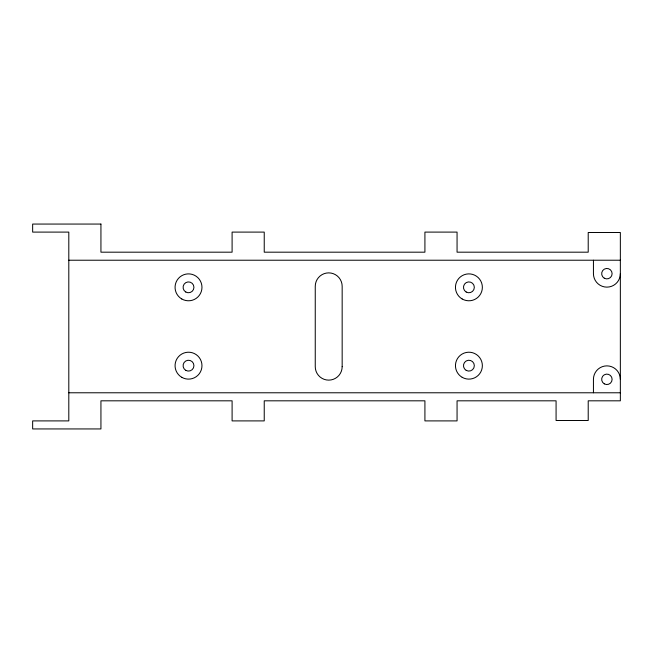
<?xml version="1.0" encoding="UTF-8"?>
<svg xmlns="http://www.w3.org/2000/svg" width="653" height="653" viewBox="0 0 653 653"><rect width="100%" height="100%" fill="white"/><g stroke="black" fill="none" stroke-linecap="round" stroke-linejoin="round"><path stroke-width="0.98" d="M68.802 260.221L620.35 260.221M68.802 392.779L620.35 392.779M593.438 260.221L593.438 273.672A13.46 13.46 0 0 0 606.89 287.132A13.46 13.46 0 0 0 620.35 273.672M593.438 392.779L593.438 379.328A13.46 13.46 0 0 1 606.89 365.868A13.46 13.46 0 0 1 620.35 379.328M100.937 224.061L32.65 224.061L32.65 232.101L68.802 232.101L68.802 420.899L32.65 420.899L32.65 428.939L100.937 428.939L100.937 400.82L232.101 400.82L232.101 420.899L264.236 420.899L264.236 400.82L424.915 400.82L424.915 420.899L457.059 420.899L457.059 400.82L556.078 400.82L556.078 420.499L588.214 420.499L588.214 400.82L620.35 400.82L620.35 232.501L588.214 232.501L588.214 252.18L457.059 252.18L457.059 232.101L424.915 232.101L424.915 252.18L264.236 252.18L264.236 232.101L232.101 232.101L232.101 252.18L100.937 252.18L100.937 224.061M342.164 366.668L342.164 286.332A13.46 13.46 0 0 0 328.712 272.872A13.46 13.46 0 0 0 315.252 286.332L315.252 366.668A13.46 13.46 0 0 0 328.712 380.128A13.46 13.46 0 0 0 342.164 366.668M604.278 278.194A5.224 5.224 0 0 0 612.114 273.672A5.224 5.224 0 0 0 604.278 269.15A5.224 5.224 0 0 0 604.278 278.194M462.177 298.984A13.46 13.46 0 0 0 482.363 287.336A13.46 13.46 0 0 0 462.177 275.68A13.46 13.46 0 0 0 462.177 298.984M466.193 292.03A5.42 5.42 0 0 0 474.331 287.336A5.42 5.42 0 0 0 466.193 282.635A5.42 5.42 0 0 0 466.193 292.03M181.787 298.984A13.46 13.46 0 0 0 201.973 287.336A13.46 13.46 0 0 0 181.787 275.68A13.46 13.46 0 0 0 181.787 298.984M185.803 292.03A5.42 5.42 0 0 0 193.933 287.336A5.42 5.42 0 0 0 185.803 282.635A5.42 5.42 0 0 0 185.803 292.03M604.278 383.85A5.224 5.224 0 0 0 612.114 379.328A5.224 5.224 0 0 0 604.278 374.806A5.224 5.224 0 0 0 604.278 383.85M462.177 377.32A13.46 13.46 0 0 0 482.363 365.664A13.46 13.46 0 0 0 462.177 354.016A13.46 13.46 0 0 0 462.177 377.32M466.193 370.365A5.42 5.42 0 0 0 474.331 365.664A5.42 5.42 0 0 0 466.193 360.97A5.42 5.42 0 0 0 466.193 370.365M181.787 377.32A13.46 13.46 0 0 0 201.973 365.664A13.46 13.46 0 0 0 181.787 354.016A13.46 13.46 0 0 0 181.787 377.32M185.803 370.365A5.42 5.42 0 0 0 193.933 365.664A5.42 5.42 0 0 0 185.803 360.97A5.42 5.42 0 0 0 185.803 370.365"/></g></svg>
